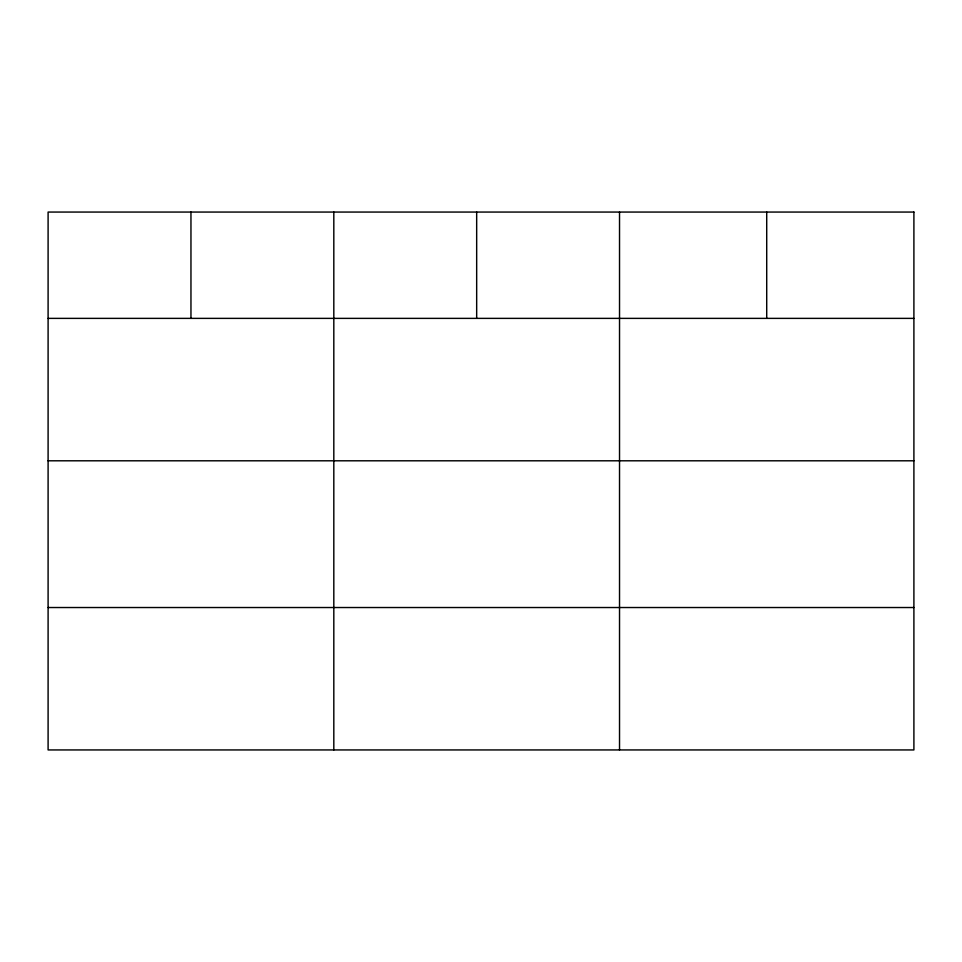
<?xml version="1.0" encoding="UTF-8"?>
<svg xmlns="http://www.w3.org/2000/svg" width="962" height="962" viewBox="0 0 962 962"><rect width="100%" height="100%" fill="white"/><g stroke="black" fill="none" stroke-linecap="round" stroke-linejoin="round"><path stroke-width="1.44" d="M48.1 318.374L913.9 318.374M48.1 460.798L913.9 460.798M48.1 607.527L913.9 607.527M766.714 212.061L766.714 318.374M619.528 212.061L619.528 749.939M476.671 212.061L476.671 318.374M333.814 212.061L333.814 749.939M190.957 212.061L190.957 318.374M913.9 212.061L48.1 212.061L48.1 749.939L913.9 749.939L913.9 212.061"/></g></svg>
